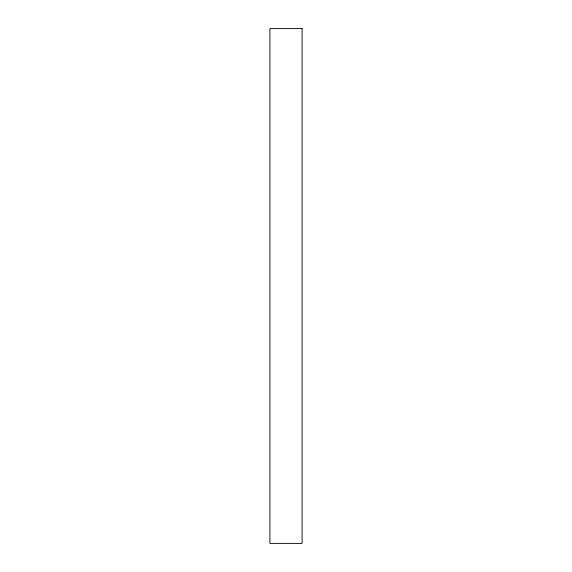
<?xml version="1.0" encoding="UTF-8"?>
<svg xmlns="http://www.w3.org/2000/svg" width="572" height="572" viewBox="0 0 572 572"><rect width="100%" height="100%" fill="white"/><g stroke="black" fill="none" stroke-linecap="round" stroke-linejoin="round"><path stroke-width="0.86" d="M302.087 28.6L269.912 28.6L269.912 543.4L302.087 543.4L302.087 28.6"/></g></svg>
